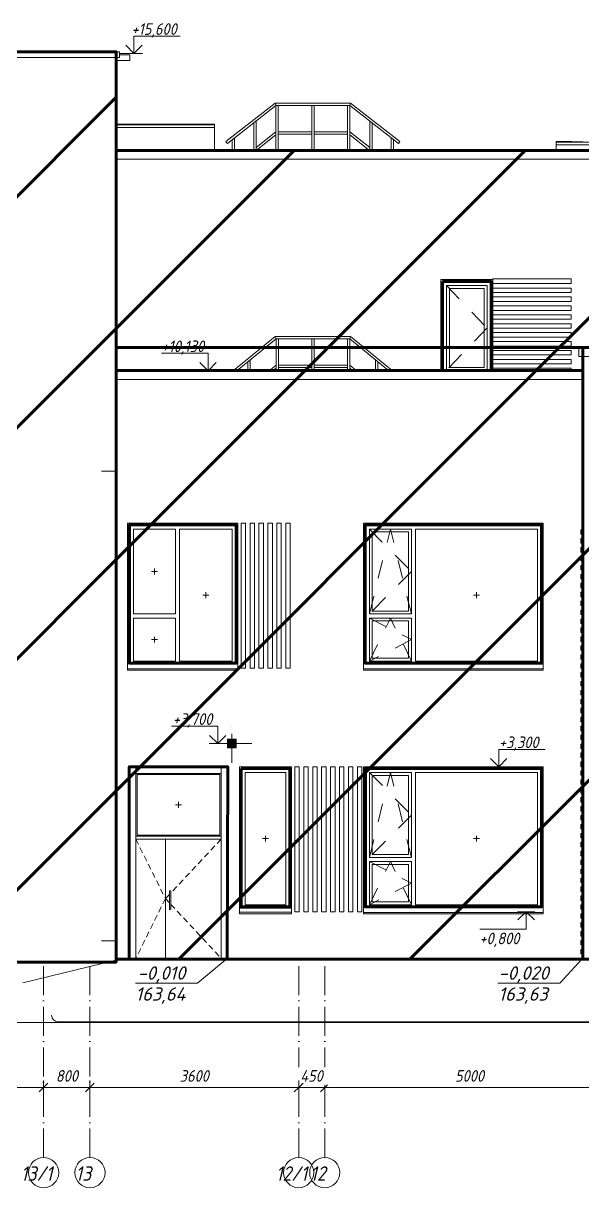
# Model space of a CAD drawing. Header units: millimetres. Extents: x 3914 to 443608, y -156176 to 78197.
# Drawn here: x 272415 to 282066, y -3960 to 16121 of the extents above; entities that cross this region are included whole.
import ezdxf

# ---------------------------------------------------------------- set-up
doc = ezdxf.new("R2010")
doc.units = ezdxf.units.MM
for name, pattern in [('200_ШТРИХ__ш1_п0_6_', [160, 100, -60]), ('50_200_ШТРИХ_1Т_ш5_п1_п1_', [700, 500, -100, 0, -100]), ('Штрих', [635, 317.5, -317.5])]:
    doc.linetypes.add(name, pattern=pattern)
for name, color, linetype, lineweight in [('0) клиннинг', 90, 'Continuous', 60), ('1) Откосы', 102, 'Continuous', 60), ('A-ANNO-DIMS', 7, 'Continuous', 9), ('A-ANNO-NOTE', 7, 'Continuous', 9), ('A-DETL-2', 7, 'Continuous', 5), ('A-DETL-CNTR', 7, '50_200_ШТРИХ_1Т_ш5_п1_п1_', 9), ('A-DOOR', 7, 'Continuous', 9), ('A-DOOR-1', 7, 'Continuous', 5), ('A-DOOR-2', 7, '200_ШТРИХ__ш1_п0_6_', 5), ('A-DOOR-FRAM', 7, 'Continuous', 5), ('A-DOOR-HDLN', 7, 'Штрих', 5), ('A-FLOR', 7, 'Continuous', 9), ('A-GENM', 7, 'Continuous', 9), ('A-GLAZ-1', 7, 'Continuous', 5), ('A-GLAZ-2', 7, 'Штрих', 5), ('A-ROOF', 7, 'Continuous', 9), ('A-WALL', 7, 'Continuous', 5), ('G-ANNO-DIMS', 7, 'Continuous', 9), ('G-ANNO-DIMS-1', 7, 'Continuous', 20), ('I-WALL', 7, 'Continuous', 5), ('Оси', 7, 'Continuous', 9), ('Оси-1', 7, '50_200_ШТРИХ_1Т_ш5_п1_п1_', 9)]:
    doc.layers.add(name, color=color, linetype=linetype, lineweight=lineweight)
doc.layers.add('A-DETL-GENF-7', color=7, linetype='Continuous', lineweight=9, true_color=0xffffff)
doc.styles.add('ISOCPEUR_I_1', font='isocpeui.ttf', dxfattribs={"height": 230})
doc.styles.add('ISOCPEUR_I_2', font='isocpeui.ttf', dxfattribs={"width": 0.9, "height": 250})
doc.styles.add('ISOCPEUR_I_3', font='isocpeui.ttf', dxfattribs={"width": 0.9, "height": 200})

msp = doc.modelspace()

# ---------------------------------------------------------------- hatches: boundary and pattern name
at = {"layer": '0) клиннинг'}
h = msp.add_hatch(dxfattribs=at)
h.set_pattern_fill('ANSI31', color=256, scale=888)
h.paths.add_polyline_path([(274015.9, 15629.9), (222641, 15629.9), (222641, -70.2), (274015.9, -70.2)])
h = msp.add_hatch(dxfattribs=at)
h.set_pattern_fill('ANSI31', color=256, scale=888)
h.paths.add_polyline_path([(274015.9, 13930), (316285.9, 13930), (316285.9, 9759.7), (274015.9, 9759.7)])
h = msp.add_hatch(dxfattribs=at)
h.set_pattern_fill('ANSI31', color=256, scale=888)
h.paths.add_polyline_path([(312065.9, 10529.7), (282065.4, 10529.7), (282065.4, -20), (312065.9, -20)])
h = msp.add_hatch(dxfattribs=at)
h.set_pattern_fill('ANSI31', color=256, scale=888)
h.paths.add_polyline_path([(282065.4, 10131.7), (274015.9, 10131.7), (274015.9, -20), (282065.4, -20)])
at = {"layer": 'A-DETL-GENF-7'}
msp.add_hatch(color=256, dxfattribs=at).paths.add_polyline_path([(276087.8, 3625), (276087.8, 3775), (275937.8, 3775), (275937.8, 3625)], flags=0)

# ---------------------------------------------------------------- linework, layer by layer
at = {"layer": '0) клиннинг'}
for points in [[(222641, 15629.9), (274015.9, 15629.9), (274015.9, -70.2), (222641, -70.2)], [(274015.9, 13930), (316285.9, 13930), (316285.9, 10529.7), (274015.9, 10529.7)], [(282065.4, -20), (312065.9, -20), (312065.9, 10529.7), (282065.4, 10529.7)], [(274015.9, 10131.7), (282065.4, 10131.7), (282065.4, -20), (274015.9, -20)]]:
    msp.add_lwpolyline(points, close=True, dxfattribs=at)
at = {"layer": '1) Откосы'}
for points in [[(279645.9, 11670), (280485.9, 11670), (280485.9, 10131.7), (279645.9, 10131.7)], [(274245.9, 5085), (276085.9, 5085), (276085.9, 7470), (274245.9, 7470)], [(278315.4, 5085), (281355.4, 5085), (281355.4, 7470), (278315.4, 7470)], [(276172.9, 3270), (277012.9, 3270), (277012.9, 885), (276172.9, 885)], [(278315.9, 885), (281355.9, 885), (281355.9, 3270), (278315.9, 3270)]]:
    msp.add_lwpolyline(points, close=True, dxfattribs=at)
msp.add_lwpolyline([(274242.9, 0), (274242.9, 3300), (275942.9, 3300), (275933.4, -6)], dxfattribs=at)
at = {"layer": 'A-ANNO-DIMS'}
for p, q in [((315935.9, -1112.5), (190795.9, -1112.5)), ((272765.9, -2339.3), (272765.9, -2113.2)), ((272765.9, -2339.3), (272765.9, -2113.2)), ((273565.9, -2339.3), (273565.9, -2113.2)), ((273565.9, -2339.3), (273565.9, -2113.2)), ((277165.9, -2339.3), (277165.9, -2113.2)), ((277615.9, -2339.3), (277615.9, -2113.2)), ((277615.9, -2339.3), (277615.9, -2113.2)), ((272765.9, -2233.2), (268265.9, -2233.2)), ((273565.9, -2233.2), (272765.9, -2233.2)), ((272765.9, -2233.2), (272765.9, -2339.3)), ((272765.9, -2233.2), (272765.9, -2339.3)), ((273565.9, -2233.2), (273565.9, -2339.3)), ((273565.9, -2233.2), (273565.9, -2339.3)), ((277615.9, -2233.2), (277165.9, -2233.2)), ((277165.9, -2233.2), (277165.9, -2339.3)), ((282615.9, -2233.2), (277615.9, -2233.2)), ((277615.9, -2233.2), (277615.9, -2339.3)), ((277615.9, -2233.2), (277615.9, -2339.3))]:
    msp.add_line(p, q, dxfattribs=at)
at = {"layer": 'A-ANNO-DIMS', "lineweight": 20}
for p, q in [((272765.9, -2233.2), (272840.9, -2158.2)), ((273565.9, -2233.2), (273640.9, -2158.2)), ((273565.9, -2233.2), (273640.9, -2158.2)), ((277165.9, -2233.2), (277240.9, -2158.2)), ((277615.9, -2233.2), (277690.9, -2158.2)), ((277615.9, -2233.2), (277690.9, -2158.2)), ((272765.9, -2233.2), (272690.9, -2308.2)), ((272765.9, -2233.2), (272690.9, -2308.2)), ((273565.9, -2233.2), (273490.9, -2308.2)), ((273565.9, -2233.2), (273490.9, -2308.2)), ((277165.9, -2233.2), (277090.9, -2308.2)), ((277615.9, -2233.2), (277540.9, -2308.2)), ((277615.9, -2233.2), (277540.9, -2308.2))]:
    msp.add_line(p, q, dxfattribs=at)
at = {"layer": 'A-ANNO-NOTE'}
for p, q in [((274009, -36.9), (272406.4, -428.1)), ((275933.4, -6), (275424.3, -428.1)), ((282055.7, -12.1), (281674.3, -428.1)), ((275424.3, -431.2), (274349.5, -431.2)), ((281674.3, -431.2), (280599.5, -431.2))]:
    msp.add_line(p, q, dxfattribs=at)
at = {"layer": 'A-DETL-2'}
for p, q in [((274075.9, 15600.1), (274160.9, 15600.1)), ((276087.8, 3775), (275937.8, 3775)), ((275937.8, 3775), (275937.8, 3625)), ((275937.8, 3625), (276087.8, 3625)), ((276087.8, 3625), (276087.8, 3775)), ((274015.9, -70.2), (230746.8, -100.1)), ((302545.6, -27.8), (274015.9, -27.8)), ((274015.9, -27.8), (274015.9, -70.2)), ((273015.9, -1097.6), (282222.5, -1097.6))]:
    msp.add_line(p, q, dxfattribs=at)
msp.add_arc((273015.9, -984.5), 113.1, 180, 270, dxfattribs=at)
at = {"layer": 'A-DETL-CNTR'}
for p, q in [((276012.8, 3370), (276012.8, 4010)), ((276356.9, 3700), (275636.9, 3700))]:
    msp.add_line(p, q, dxfattribs=at)
at = {"layer": 'A-DOOR'}
for p, q in [((274357.9, 3185), (274357.9, 2100)), ((275827.9, 3185), (274357.9, 3185)), ((274377.9, 3165), (275807.9, 3165)), ((274377.9, 2120), (274377.9, 3165)), ((275807.9, 3165), (275807.9, 2120)), ((275827.9, 2100), (275827.9, 3185)), ((274357.9, 2100), (275827.9, 2100)), ((275807.9, 2120), (274377.9, 2120)), ((274935.4, 1150), (274935.4, 850)), ((274935.4, 1150), (274935.4, 850)), ((274960.4, 850), (274960.4, 1150)), ((274960.4, 850), (274960.4, 1150))]:
    msp.add_line(p, q, dxfattribs=at)
for centre, start, end in [((274947.9, 1150), 0, 180), ((274947.9, 850), 180, 360)]:
    msp.add_arc(centre, 12.5, start, end, dxfattribs=at)
for points, knots in [([(274935.4, 1150), (274935.4, 1150.3), (274935.4, 1150.8), (274935.5, 1151.6), (274935.6, 1152.4), (274935.8, 1153.2), (274936.1, 1154), (274936.4, 1154.8), (274936.7, 1155.5), (274937.1, 1156.3), (274937.5, 1156.9), (274938.1, 1157.8), (274938.9, 1158.7), (274939.7, 1159.4), (274940.5, 1160.1), (274941.6, 1160.9), (274943.1, 1161.6), (274945.2, 1162.3), (274946.8, 1162.5), (274947.9, 1162.5)], [0.5, 0.5, 0.5, 0.5, 0.52083333, 0.54166667, 0.5625, 0.58333333, 0.60416667, 0.625, 0.64583333, 0.66666667, 0.6875, 0.70833333, 0.75, 0.77083333, 0.79166667, 0.83333333, 0.875, 0.91666667, 1, 1, 1, 1]), ([(274951.1, 1162.1), (274951.7, 1161.9), (274952.7, 1161.6), (274954.2, 1160.9), (274955.3, 1160.1), (274956.2, 1159.4), (274956.6, 1159), (274956.7, 1158.8)], [0.08333333, 0.08333333, 0.08333333, 0.08333333, 0.125, 0.16666667, 0.20833333, 0.22916667, 0.25, 0.25, 0.25, 0.25]), ([(274947.9, 837.5), (274946.8, 837.5), (274945.2, 837.7), (274943.1, 838.4), (274941.6, 839.1), (274940.5, 839.9), (274939.7, 840.6), (274938.9, 841.3), (274938.1, 842.2), (274937.5, 843.1), (274937.1, 843.7), (274936.7, 844.5), (274936.4, 845.2), (274936.1, 846), (274935.8, 846.8), (274935.6, 847.6), (274935.5, 848.4), (274935.4, 849.2), (274935.4, 849.7), (274935.4, 850)], [-1, -1, -1, -1, -0.91666667, -0.875, -0.83333333, -0.79166667, -0.77083333, -0.75, -0.70833333, -0.6875, -0.66666667, -0.64583333, -0.625, -0.60416667, -0.58333333, -0.5625, -0.54166667, -0.52083333, -0.5, -0.5, -0.5, -0.5]), ([(274947.9, 837.5), (274949, 837.5), (274950.6, 837.7), (274952.7, 838.4), (274954.2, 839.1), (274955.3, 839.9), (274956.2, 840.6), (274957, 841.3), (274957.9, 842.4), (274958.6, 843.5), (274959.1, 844.5), (274959.5, 845.2), (274959.8, 846), (274960, 846.8), (274960.2, 847.6), (274960.3, 848.4), (274960.4, 849.2), (274960.4, 849.7), (274960.4, 850)], [0, 0, 0, 0, 0.08333333, 0.125, 0.16666667, 0.20833333, 0.22916667, 0.25, 0.29166667, 0.33333333, 0.35416667, 0.375, 0.39583333, 0.41666667, 0.4375, 0.45833333, 0.47916667, 0.5, 0.5, 0.5, 0.5])]:
    msp.add_open_spline(points, degree=3, knots=knots, dxfattribs=at)
msp.add_open_spline([(274958.7, 1156.3), (274958.9, 1156), (274959.1, 1155.5), (274959.5, 1154.8), (274959.8, 1154), (274960, 1153.2), (274960.2, 1152.4), (274960.3, 1151.6), (274960.4, 1150.8), (274960.4, 1150.3), (274960.4, 1150)], degree=3, dxfattribs=at)
at = {"layer": 'A-DOOR-1'}
for p, q in [((274867.9, 2050), (274357.9, 2050)), ((274357.9, 2050), (274357.9, 0)), ((275827.9, 2050), (274867.9, 2050)), ((274867.9, 0), (274867.9, 2050)), ((274867.9, 0), (274867.9, 2050)), ((275827.9, 2050), (275827.9, 0))]:
    msp.add_line(p, q, dxfattribs=at)
at = {"layer": 'A-DOOR-2'}
for p, q in [((274356.5, 2050), (274867.9, 1025)), ((275829.3, 2050), (274960.4, 1123.6)), ((274867.9, 1025), (274357.9, 0)), ((274935.4, 1097), (274867.9, 1025)), ((274867.9, 1025), (274935.4, 952.9)), ((274960.4, 926.2), (275827.9, 0))]:
    msp.add_line(p, q, dxfattribs=at)
at = {"layer": 'A-DOOR-FRAM'}
for p, q in [((274357.9, 3185), (274357.9, 3300)), ((274357.9, 3300), (274357.9, 0)), ((275827.9, 3300), (275827.9, 3185)), ((275827.9, 3300), (275827.9, 0)), ((275827.9, 3185), (274357.9, 3185)), ((275827.9, 2100), (274357.9, 2100)), ((274357.9, 2100), (274357.9, 2050)), ((274357.9, 2050), (275827.9, 2050)), ((275827.9, 2050), (275827.9, 2100))]:
    msp.add_line(p, q, dxfattribs=at)
at = {"layer": 'A-DOOR-HDLN'}
for p, q in [((275942.9, 3300), (274242.9, 3300)), ((274242.9, 0), (274242.9, 3300)), ((275942.9, 3300), (274242.9, 3300)), ((274242.9, 0), (274242.9, 3300)), ((275942.9, 0), (275942.9, 3300)), ((275942.9, 0), (275942.9, 3300))]:
    msp.add_line(p, q, dxfattribs=at)
at = {"layer": 'A-FLOR'}
for p, q in [((274252.8, 15480), (274015.9, 15480)), ((274075.9, 15580), (274252.8, 15580)), ((274252.8, 15580), (274252.8, 15480))]:
    msp.add_line(p, q, dxfattribs=at)
at = {"layer": 'A-GENM'}
for p, q in [((274075.9, 15629.9), (222553.6, 15629.9)), ((222553.6, 15530), (274075.9, 15530)), ((274075.9, 15530), (274075.9, 15629.9)), ((276760.9, 14743.4), (275910.9, 14080.2)), ((275935.5, 14048.7), (276774.7, 14703.4)), ((278060.9, 14743.4), (276760.9, 14743.4)), ((276771.9, 14711.4), (276763.7, 14735.4)), ((276763.7, 14735.4), (276771.9, 14711.4)), ((276774.7, 14703.4), (276774.7, 13930)), ((276774.7, 14703.4), (276782.7, 14703.4)), ((276774.7, 14703.4), (278047.2, 14703.4)), ((276782.7, 14703.4), (276806.7, 14703.4)), ((276806.7, 14703.4), (276814.7, 14703.4)), ((276814.7, 13930), (276814.7, 14703.4)), ((277390.9, 14703.4), (277390.9, 13930)), ((277390.9, 14703.4), (277398.9, 14703.4)), ((277398.9, 14703.4), (277422.9, 14703.4)), ((277422.9, 14703.4), (277430.9, 14703.4)), ((277430.9, 13930), (277430.9, 14703.4)), ((278007.2, 14703.4), (278007.2, 13930)), ((278007.2, 14703.4), (278015.2, 14703.4)), ((278015.2, 14703.4), (278039.2, 14703.4)), ((278039.2, 14703.4), (278047.2, 14703.4)), ((278047.2, 13930), (278047.2, 14703.4)), ((278047.2, 14703.4), (278886.3, 14048.7)), ((278058.2, 14735.4), (278049.9, 14711.4)), ((278049.9, 14711.4), (278058.2, 14735.4)), ((278910.9, 14080.2), (278060.9, 14743.4)), ((276390.9, 14404), (276390.9, 13930)), ((276422.9, 14429), (276398.9, 14410.3)), ((276430.9, 13930), (276430.9, 14435.2)), ((278390.9, 14435.2), (278390.9, 13930)), ((278422.9, 14410.3), (278398.9, 14429)), ((278430.9, 13930), (278430.9, 14404)), ((275915.8, 14073.9), (275910.9, 14080.2)), ((275930.6, 14055), (275915.8, 14073.9)), ((276020.9, 14115.3), (276020.9, 13930)), ((276052.9, 14140.3), (276028.9, 14121.6)), ((276060.9, 13930), (276060.9, 14146.5)), ((276774.7, 14246.7), (276430.9, 13978.5)), ((276433.8, 13930), (276774.7, 14196)), ((276774.7, 14206.1), (276774.7, 14236.6)), ((277390.9, 14246.7), (276814.7, 14246.7)), ((276814.7, 14238.7), (276814.7, 14246.7)), ((276814.7, 14214.7), (276814.7, 14238.7)), ((276814.7, 14206.7), (276814.7, 14214.7)), ((276814.7, 14206.7), (277390.9, 14206.7)), ((277390.9, 14246.7), (277390.9, 14238.7)), ((277390.9, 14238.7), (277390.9, 14214.7)), ((277390.9, 14214.7), (277390.9, 14206.7)), ((278007.2, 14246.7), (277430.9, 14246.7)), ((277430.9, 14238.7), (277430.9, 14246.7)), ((277430.9, 14214.7), (277430.9, 14238.7)), ((277430.9, 14206.7), (277430.9, 14214.7)), ((277430.9, 14206.7), (278007.2, 14206.7)), ((278007.2, 14246.7), (278007.2, 14238.7)), ((278007.2, 14238.7), (278007.2, 14214.7)), ((278007.2, 14214.7), (278007.2, 14206.7)), ((278390.9, 13978.5), (278047.2, 14246.7)), ((278047.2, 14236.6), (278047.2, 14206.1)), ((278047.2, 14196), (278388, 13930)), ((278760.9, 14146.5), (278760.9, 13930)), ((278792.9, 14121.6), (278768.9, 14140.3)), ((278800.9, 13930), (278800.9, 14115.3)), ((278906, 14073.9), (278891.2, 14055)), ((278910.9, 14080.2), (278906, 14073.9)), ((274015.9, 13930), (301265.9, 13930)), ((275935.5, 14048.7), (275930.6, 14055)), ((276390.9, 13947.3), (276368.8, 13930)), ((276390.9, 13930), (276390.9, 13937.2)), ((276430.9, 13968.4), (276430.9, 13937.9)), ((278390.9, 13937.9), (278390.9, 13968.4)), ((278453.1, 13930), (278430.9, 13947.3)), ((278430.9, 13937.2), (278430.9, 13930)), ((278891.2, 14055), (278886.3, 14048.7)), ((274015.9, 13775.9), (301265.9, 13775.9)), ((280379.9, 11700), (280379.9, 11695)), ((280379.9, 11695), (280448.8, 11695)), ((280448.8, 11695), (280499.9, 11670)), ((280501.1, 11675), (280449.9, 11700)), ((280499.9, 11670), (280515.9, 11670)), ((280515.9, 11675), (280501.1, 11675)), ((276760.9, 10721.7), (276041.2, 10131.7)), ((276104.3, 10131.7), (276775.2, 10681.7)), ((278060.9, 10721.7), (276760.9, 10721.7)), ((276772.4, 10689.7), (276763.8, 10713.7)), ((276763.8, 10713.7), (276772.4, 10689.7)), ((276775.2, 10681.7), (276775.2, 10131.7)), ((276775.2, 10681.7), (276783.2, 10681.7)), ((276775.2, 10681.7), (278046.6, 10681.7)), ((276783.2, 10681.7), (276807.2, 10681.7)), ((276807.2, 10681.7), (276815.2, 10681.7)), ((276815.2, 10131.7), (276815.2, 10681.7)), ((277390.9, 10681.7), (277390.9, 10131.7)), ((277390.9, 10681.7), (277398.9, 10681.7)), ((277398.9, 10681.7), (277422.9, 10681.7)), ((277422.9, 10681.7), (277430.9, 10681.7)), ((277430.9, 10131.7), (277430.9, 10681.7)), ((278006.6, 10681.7), (278006.6, 10131.7)), ((278006.6, 10681.7), (278014.6, 10681.7)), ((278014.6, 10681.7), (278038.6, 10681.7)), ((278038.6, 10681.7), (278046.6, 10681.7)), ((278046.6, 10131.7), (278046.6, 10681.7)), ((278046.6, 10681.7), (278717.5, 10131.7)), ((278058.1, 10713.7), (278049.5, 10689.7)), ((278049.5, 10689.7), (278058.1, 10713.7)), ((278780.6, 10131.7), (278060.9, 10721.7)), ((281997.9, 10384), (281997.9, 10529.7)), ((318337, 10529.7), (281997.9, 10529.7)), ((276290.9, 10284.7), (276290.9, 10131.7)), ((276322.9, 10310.9), (276298.9, 10291.2)), ((276330.9, 10131.7), (276330.9, 10317.5)), ((278490.9, 10317.5), (278490.9, 10131.7)), ((278522.9, 10291.2), (278498.9, 10310.9)), ((278530.9, 10131.7), (278530.9, 10284.7)), ((282005, 10376.9), (318329.9, 10376.9)), ((282065.9, 10131.7), (274015.9, 10131.7)), ((276775.2, 10225), (276661.4, 10131.7)), ((276724.5, 10131.7), (276775.2, 10173.3)), ((276775.2, 10183.6), (276775.2, 10214.7)), ((277390.9, 10225), (276815.2, 10225)), ((276815.2, 10217), (276815.2, 10225)), ((276815.2, 10193), (276815.2, 10217)), ((276815.2, 10185), (276815.2, 10193)), ((276815.2, 10185), (277390.9, 10185)), ((277390.9, 10225), (277390.9, 10217)), ((277390.9, 10217), (277390.9, 10193)), ((277390.9, 10193), (277390.9, 10185)), ((278006.6, 10225), (277430.9, 10225)), ((277430.9, 10217), (277430.9, 10225)), ((277430.9, 10193), (277430.9, 10217)), ((277430.9, 10185), (277430.9, 10193)), ((277430.9, 10185), (278006.6, 10185)), ((278006.6, 10225), (278006.6, 10217)), ((278006.6, 10217), (278006.6, 10193)), ((278006.6, 10193), (278006.6, 10185)), ((278160.4, 10131.7), (278046.6, 10225)), ((278046.6, 10214.7), (278046.6, 10183.6)), ((278046.6, 10173.3), (278097.3, 10131.7)), ((274015.9, 9978.9), (282065.9, 9978.9)), ((282058.9, 3229), (282058.9, 3300)), ((282058.9, 3075), (282058.9, 3151)), ((282058.9, 2921), (282058.9, 2998)), ((282058.9, 2767), (282058.9, 2844)), ((282058.9, 2613), (282058.9, 2690)), ((282058.9, 2459), (282058.9, 2536)), ((282058.9, 2305), (282058.9, 2382)), ((282058.9, 2151), (282058.9, 2228))]:
    msp.add_line(p, q, dxfattribs=at)
at = {"layer": 'A-GENM', "flags": 128}
for points in [[(276763.7, 14735.4), (276763.1, 14737.2), (276762.5, 14738.9), (276762, 14740.4), (276761.5, 14741.7), (276761.2, 14742.6), (276761, 14743.2), (276760.9, 14743.4)], [(276760.9, 14743.4), (276761, 14743.2), (276761.2, 14742.6), (276761.5, 14741.7), (276762, 14740.4), (276762.5, 14738.9), (276763.1, 14737.2), (276763.7, 14735.4)], [(276774.7, 14703.4), (276774.6, 14703.6), (276774.4, 14704.2), (276774.1, 14705.2), (276773.6, 14706.4), (276773.1, 14708), (276772.5, 14709.7), (276771.9, 14711.4)], [(276771.9, 14711.4), (276772.5, 14709.7), (276773.1, 14708), (276773.6, 14706.4), (276774.1, 14705.2), (276774.4, 14704.2), (276774.6, 14703.6), (276774.7, 14703.4)], [(278049.9, 14711.4), (278049.3, 14709.7), (278048.7, 14708), (278048.2, 14706.4), (278047.8, 14705.2), (278047.4, 14704.2), (278047.2, 14703.6), (278047.2, 14703.4)], [(278047.2, 14703.4), (278047.2, 14703.6), (278047.4, 14704.2), (278047.8, 14705.2), (278048.2, 14706.4), (278048.7, 14708), (278049.3, 14709.7), (278049.9, 14711.4)], [(278060.9, 14743.4), (278060.9, 14743.2), (278060.6, 14742.6), (278060.3, 14741.7), (278059.9, 14740.4), (278059.4, 14738.9), (278058.8, 14737.2), (278058.2, 14735.4)], [(278058.2, 14735.4), (278058.8, 14737.2), (278059.4, 14738.9), (278059.9, 14740.4), (278060.3, 14741.7), (278060.6, 14742.6), (278060.9, 14743.2), (278060.9, 14743.4)], [(276398.9, 14410.3), (276397.1, 14408.9), (276395.5, 14407.5), (276393.9, 14406.4), (276392.7, 14405.4), (276391.7, 14404.6), (276391.1, 14404.2), (276390.9, 14404)], [(276430.9, 14435.2), (276430.7, 14435.1), (276430.1, 14434.6), (276429.2, 14433.9), (276427.9, 14432.9), (276426.4, 14431.7), (276424.7, 14430.4), (276422.9, 14429)], [(278398.9, 14429), (278397.1, 14430.4), (278395.5, 14431.7), (278393.9, 14432.9), (278392.7, 14433.9), (278391.7, 14434.6), (278391.1, 14435.1), (278390.9, 14435.2)], [(278430.9, 14404), (278430.7, 14404.2), (278430.1, 14404.6), (278429.2, 14405.4), (278427.9, 14406.4), (278426.4, 14407.5), (278424.7, 14408.9), (278422.9, 14410.3)], [(276028.9, 14121.6), (276027.1, 14120.2), (276025.5, 14118.9), (276023.9, 14117.7), (276022.7, 14116.7), (276021.7, 14116), (276021.1, 14115.5), (276020.9, 14115.3)], [(276060.9, 14146.5), (276060.7, 14146.4), (276060.1, 14145.9), (276059.2, 14145.2), (276057.9, 14144.2), (276056.4, 14143), (276054.7, 14141.7), (276052.9, 14140.3)], [(276774.7, 14236.6), (276774.7, 14238.8), (276774.7, 14241), (276774.7, 14242.9), (276774.7, 14244.5), (276774.7, 14245.7), (276774.7, 14246.5), (276774.7, 14246.7)], [(276774.7, 14196), (276774.7, 14196.2), (276774.7, 14197), (276774.7, 14198.2), (276774.7, 14199.8), (276774.7, 14201.7), (276774.7, 14203.9), (276774.7, 14206.1)], [(278047.2, 14246.7), (278047.2, 14246.5), (278047.2, 14245.7), (278047.2, 14244.5), (278047.2, 14242.9), (278047.2, 14241), (278047.2, 14238.8), (278047.2, 14236.6)], [(278047.2, 14206.1), (278047.2, 14203.9), (278047.2, 14201.7), (278047.2, 14199.8), (278047.2, 14198.2), (278047.2, 14197), (278047.2, 14196.2), (278047.2, 14196)], [(278768.9, 14140.3), (278767.1, 14141.7), (278765.5, 14143), (278763.9, 14144.2), (278762.7, 14145.2), (278761.7, 14145.9), (278761.1, 14146.4), (278760.9, 14146.5)], [(278800.9, 14115.3), (278800.7, 14115.5), (278800.1, 14116), (278799.2, 14116.7), (278797.9, 14117.7), (278796.4, 14118.9), (278794.7, 14120.2), (278792.9, 14121.6)], [(276390.9, 13937.2), (276390.9, 13939.4), (276390.9, 13941.6), (276390.9, 13943.5), (276390.9, 13945.1), (276390.9, 13946.3), (276390.9, 13947), (276390.9, 13947.3)], [(276430.9, 13978.5), (276430.9, 13978.3), (276430.9, 13977.5), (276430.9, 13976.3), (276430.9, 13974.7), (276430.9, 13972.8), (276430.9, 13970.6), (276430.9, 13968.4)], [(276430.9, 13937.9), (276430.9, 13935.7), (276430.9, 13933.5), (276430.9, 13931.6), (276430.9, 13930)], [(278390.9, 13968.4), (278390.9, 13970.6), (278390.9, 13972.8), (278390.9, 13974.7), (278390.9, 13976.3), (278390.9, 13977.5), (278390.9, 13978.3), (278390.9, 13978.5)], [(278390.9, 13930), (278390.9, 13931.6), (278390.9, 13933.5), (278390.9, 13935.7), (278390.9, 13937.9)], [(278430.9, 13947.3), (278430.9, 13947), (278430.9, 13946.3), (278430.9, 13945.1), (278430.9, 13943.5), (278430.9, 13941.6), (278430.9, 13939.4), (278430.9, 13937.2)], [(276763.8, 10713.7), (276763.1, 10715.5), (276762.5, 10717.2), (276762, 10718.7), (276761.5, 10720), (276761.2, 10720.9), (276761, 10721.5), (276760.9, 10721.7)], [(276760.9, 10721.7), (276761, 10721.5), (276761.2, 10720.9), (276761.5, 10720), (276762, 10718.7), (276762.5, 10717.2), (276763.1, 10715.5), (276763.8, 10713.7)], [(276775.2, 10681.7), (276775.2, 10681.9), (276774.9, 10682.5), (276774.6, 10683.5), (276774.1, 10684.7), (276773.6, 10686.2), (276773, 10687.9), (276772.4, 10689.7)], [(276772.4, 10689.7), (276773, 10687.9), (276773.6, 10686.2), (276774.1, 10684.7), (276774.6, 10683.5), (276774.9, 10682.5), (276775.2, 10681.9), (276775.2, 10681.7)], [(278049.5, 10689.7), (278048.8, 10687.9), (278048.2, 10686.2), (278047.7, 10684.7), (278047.2, 10683.5), (278046.9, 10682.5), (278046.7, 10681.9), (278046.6, 10681.7)], [(278046.6, 10681.7), (278046.7, 10681.9), (278046.9, 10682.5), (278047.2, 10683.5), (278047.7, 10684.7), (278048.2, 10686.2), (278048.8, 10687.9), (278049.5, 10689.7)], [(278060.9, 10721.7), (278060.8, 10721.5), (278060.6, 10720.9), (278060.3, 10720), (278059.8, 10718.7), (278059.3, 10717.2), (278058.7, 10715.5), (278058.1, 10713.7)], [(278058.1, 10713.7), (278058.7, 10715.5), (278059.3, 10717.2), (278059.8, 10718.7), (278060.3, 10720), (278060.6, 10720.9), (278060.8, 10721.5), (278060.9, 10721.7)], [(276298.9, 10291.2), (276297.1, 10289.8), (276295.5, 10288.4), (276293.9, 10287.1), (276292.7, 10286.1), (276291.7, 10285.3), (276291.1, 10284.8), (276290.9, 10284.7)], [(276330.9, 10317.5), (276330.7, 10317.3), (276330.1, 10316.8), (276329.2, 10316), (276327.9, 10315), (276326.4, 10313.8), (276324.7, 10312.4), (276322.9, 10310.9)], [(278498.9, 10310.9), (278497.1, 10312.4), (278495.5, 10313.8), (278493.9, 10315), (278492.7, 10316), (278491.7, 10316.8), (278491.1, 10317.3), (278490.9, 10317.5)], [(278530.9, 10284.7), (278530.7, 10284.8), (278530.1, 10285.3), (278529.2, 10286.1), (278527.9, 10287.1), (278526.4, 10288.4), (278524.7, 10289.8), (278522.9, 10291.2)], [(276775.2, 10214.7), (276775.2, 10217), (276775.2, 10219.1), (276775.2, 10221.1), (276775.2, 10222.7), (276775.2, 10224), (276775.2, 10224.7), (276775.2, 10225)], [(276775.2, 10173.3), (276775.2, 10173.5), (276775.2, 10174.3), (276775.2, 10175.5), (276775.2, 10177.2), (276775.2, 10179.1), (276775.2, 10181.3), (276775.2, 10183.6)], [(278046.6, 10225), (278046.6, 10224.7), (278046.6, 10224), (278046.6, 10222.7), (278046.6, 10221.1), (278046.6, 10219.1), (278046.6, 10217), (278046.6, 10214.7)], [(278046.6, 10183.6), (278046.6, 10181.3), (278046.6, 10179.1), (278046.6, 10177.2), (278046.6, 10175.5), (278046.6, 10174.3), (278046.6, 10173.5), (278046.6, 10173.3)]]:
    msp.add_lwpolyline(points, dxfattribs=at)
at = {"layer": 'A-GENM'}
msp.add_open_spline([(282005.7, 10377), (282005.4, 10376.9), (282004.8, 10376.9), (282004, 10377), (282003.1, 10377.1), (282002.3, 10377.4), (282001.6, 10377.8), (282000.8, 10378.2), (282000.2, 10378.8), (281999.6, 10379.4), (281999.1, 10380), (281998.5, 10381), (281998, 10382.3), (281997.9, 10383.5), (281997.9, 10384)], degree=3, knots=[0.22222222, 0.22222222, 0.22222222, 0.22222222, 0.27777778, 0.33333333, 0.38888889, 0.44444444, 0.5, 0.55555556, 0.61111111, 0.66666667, 0.72222222, 0.77777778, 0.88888889, 1, 1, 1, 1], dxfattribs=at)
at = {"layer": 'A-GLAZ-1'}
for p, q in [((279615.9, 11700), (279615.9, 10131.7)), ((280515.9, 11700), (279615.9, 11700)), ((279645.9, 10131.7), (279645.9, 11670)), ((279645.9, 11670), (280485.9, 11670)), ((280485.9, 11670), (280485.9, 10131.7)), ((279715.9, 11600), (279715.9, 10135)), ((279715.9, 11600), (280415.9, 11600)), ((279765.9, 11550), (279765.9, 10185)), ((279765.9, 11550), (280365.9, 11550)), ((280365.9, 10185), (280365.9, 11550)), ((280415.9, 10135), (280415.9, 11600)), ((280515.9, 11555.1), (280515.9, 11635)), ((280515.9, 11401.1), (280515.9, 11478.1)), ((280515.9, 11247.1), (280515.9, 11324.1)), ((280515.9, 11093.1), (280515.9, 11170.1)), ((280515.9, 10941.1), (280515.9, 11016.1)), ((280515.9, 10787.1), (280515.9, 10864.1)), ((280515.9, 10632.5), (280515.9, 10710.1)), ((280515.9, 10479.1), (280515.9, 10555.5)), ((280515.9, 10324.9), (280515.9, 10402.1)), ((280515.9, 10170.9), (280515.9, 10247.9)), ((280415.9, 10135), (279715.9, 10135)), ((279765.9, 10185), (280365.9, 10185)), ((274215.9, 7500), (274215.9, 5002.5)), ((276115.9, 7500), (274215.9, 7500)), ((274245.9, 5085), (274245.9, 7470)), ((274245.9, 7470), (276085.9, 7470)), ((276085.9, 7470), (276085.9, 5085)), ((276115.9, 5002.5), (276115.9, 7500)), ((278285.4, 7500), (278285.4, 5002.5)), ((281385.4, 7500), (278285.4, 7500)), ((278315.4, 5085), (278315.4, 7470)), ((278315.4, 7470), (281355.4, 7470)), ((281355.4, 7470), (281355.4, 5085)), ((281385.4, 5002.5), (281385.4, 7500)), ((274315.9, 7400), (274315.9, 5935)), ((274315.9, 7400), (275040.9, 7400)), ((275040.9, 7400), (275040.9, 5935)), ((275110.9, 5120), (275110.9, 7400)), ((275110.9, 7400), (276015.9, 7400)), ((276015.9, 5120), (276015.9, 7400)), ((278385.4, 7400), (278385.4, 5935)), ((278385.4, 7400), (279110.4, 7400)), ((278435.4, 7350), (278435.4, 5985)), ((278435.4, 7350), (279060.4, 7350)), ((279060.4, 5985), (279060.4, 7350)), ((279110.4, 7400), (279110.4, 5935)), ((279180.4, 5120), (279180.4, 7400)), ((279180.4, 7400), (281285.4, 7400)), ((281285.4, 5120), (281285.4, 7400)), ((274728.4, 6667.5), (274628.4, 6667.5)), ((274678.4, 6717.5), (274678.4, 6617.5)), ((275613.4, 6260), (275513.4, 6260)), ((275563.4, 6310), (275563.4, 6210)), ((280282.9, 6260), (280182.9, 6260)), ((280232.9, 6310), (280232.9, 6210)), ((275040.9, 5935), (274315.9, 5935)), ((274315.9, 5865), (274315.9, 5120)), ((274315.9, 5865), (275040.9, 5865)), ((275040.9, 5865), (275040.9, 5120)), ((279110.4, 5935), (278385.4, 5935)), ((278385.4, 5865), (278385.4, 5120)), ((278385.4, 5865), (279110.4, 5865)), ((278435.4, 5985), (279060.4, 5985)), ((279110.4, 5865), (279110.4, 5120)), ((278435.4, 5815), (278435.4, 5170)), ((278435.4, 5815), (279060.4, 5815)), ((279060.4, 5170), (279060.4, 5815)), ((274728.4, 5492.5), (274628.4, 5492.5)), ((274678.4, 5542.5), (274678.4, 5442.5)), ((276115.9, 5085), (274215.9, 5085)), ((276115.9, 5075), (274215.9, 5075)), ((274315.9, 5120), (275040.9, 5120)), ((275110.9, 5120), (276015.9, 5120)), ((281385.4, 5085), (278285.4, 5085)), ((281385.4, 5075), (278285.4, 5075)), ((278385.4, 5120), (279110.4, 5120)), ((278435.4, 5170), (279060.4, 5170)), ((279180.4, 5120), (281285.4, 5120)), ((274215.9, 4988), (274215.9, 5002.5)), ((274215.9, 4963), (274215.9, 4988)), ((274215.9, 4988), (276115.9, 4988)), ((276115.9, 4963), (274215.9, 4963)), ((276115.9, 5002.5), (276115.9, 4988)), ((276115.9, 4988), (276115.9, 4963)), ((278285.4, 4988), (278285.4, 5002.5)), ((278285.4, 4963), (278285.4, 4988)), ((278285.4, 4988), (281385.4, 4988)), ((281385.4, 4963), (278285.4, 4963)), ((281385.4, 5002.5), (281385.4, 4988)), ((281385.4, 4988), (281385.4, 4963)), ((276142.9, 3300), (276142.9, 802.5)), ((277042.9, 3300), (276142.9, 3300)), ((276172.9, 885), (276172.9, 3270)), ((276172.9, 3270), (276242.9, 3270)), ((276242.9, 3270), (276942.9, 3270)), ((276942.9, 3270), (277012.9, 3270)), ((277012.9, 3270), (277012.9, 885)), ((277042.9, 802.5), (277042.9, 3300)), ((278285.9, 3300), (278285.9, 802.5)), ((281385.9, 3300), (278285.9, 3300)), ((278315.9, 885), (278315.9, 3270)), ((278315.9, 3270), (281355.9, 3270)), ((281355.9, 3270), (281355.9, 885)), ((281385.9, 802.5), (281385.9, 3300)), ((276242.9, 3200), (276242.9, 920)), ((276242.9, 3200), (276942.9, 3200)), ((276942.9, 920), (276942.9, 3200)), ((278385.9, 3200), (278385.9, 1735)), ((278385.9, 3200), (279110.9, 3200)), ((278435.9, 3150), (278435.9, 1785)), ((278435.9, 3150), (279060.9, 3150)), ((279060.9, 1785), (279060.9, 3150)), ((279110.9, 3200), (279110.9, 1735)), ((279180.9, 920), (279180.9, 3200)), ((279180.9, 3200), (281285.9, 3200)), ((281285.9, 920), (281285.9, 3200)), ((275142.9, 2642.5), (275042.9, 2642.5)), ((275092.9, 2692.5), (275092.9, 2592.5)), ((280283.4, 2060), (280183.4, 2060)), ((280233.4, 2110), (280233.4, 2010)), ((279110.9, 1735), (278385.9, 1735)), ((278385.9, 1665), (278385.9, 920)), ((278385.9, 1665), (279110.9, 1665)), ((278435.9, 1785), (279060.9, 1785)), ((278435.9, 1615), (278435.9, 970)), ((278435.9, 1615), (279060.9, 1615)), ((279060.9, 970), (279060.9, 1615)), ((279110.9, 1665), (279110.9, 920)), ((277042.9, 885), (276142.9, 885)), ((277042.9, 860), (276142.9, 860)), ((276242.9, 920), (276942.9, 920)), ((281385.9, 885), (278285.9, 885)), ((281385.9, 875), (278285.9, 875)), ((278385.9, 920), (279110.9, 920)), ((278435.9, 970), (279060.9, 970)), ((279180.9, 920), (281285.9, 920)), ((276142.9, 791), (276142.9, 802.5)), ((276142.9, 766), (276142.9, 791)), ((276142.9, 791), (277042.9, 791)), ((277042.9, 766), (276142.9, 766)), ((277042.9, 802.5), (277042.9, 791)), ((277042.9, 791), (277042.9, 766)), ((278285.9, 788), (278285.9, 802.5)), ((278285.9, 763), (278285.9, 788)), ((278285.9, 788), (281385.9, 788)), ((281385.9, 763), (278285.9, 763)), ((281385.9, 802.5), (281385.9, 788)), ((281385.9, 788), (281385.9, 763))]:
    msp.add_line(p, q, dxfattribs=at)
at = {"layer": 'A-GLAZ-2'}
for p, q in [((279715.9, 11600), (280415.9, 10867.5)), ((280415.9, 10867.5), (279715.9, 10135)), ((278385.4, 5935), (278747.9, 7400)), ((278385.4, 7400), (279110.4, 6667.5)), ((279110.4, 5935), (278747.9, 7400)), ((279110.4, 6667.5), (278385.4, 5935)), ((278385.4, 5120), (278747.9, 5865)), ((278385.4, 5865), (279110.4, 5492.5)), ((279110.4, 5120), (278747.9, 5865)), ((279110.4, 5492.5), (278385.4, 5120)), ((278385.9, 1735), (278748.4, 3200)), ((278385.9, 3200), (279110.9, 2467.5)), ((279110.9, 1735), (278748.4, 3200)), ((279110.9, 2467.5), (278385.9, 1735)), ((276642.9, 2060), (276542.9, 2060)), ((276592.9, 2110), (276592.9, 2010)), ((278385.9, 920), (278748.4, 1665)), ((278385.9, 1665), (279110.9, 1292.5)), ((279110.9, 920), (278748.4, 1665)), ((279110.9, 1292.5), (278385.9, 920))]:
    msp.add_line(p, q, dxfattribs=at)
at = {"layer": 'A-ROOF'}
for p, q in [((274015.9, 14384.1), (275715.9, 14384.1)), ((275715.9, 14369), (274015.9, 14369)), ((274015.9, 14325), (275715.9, 14325)), ((275715.9, 14325), (275715.9, 14384.1)), ((281605.9, 14082.2), (281605.9, 14025)), ((281605.9, 14082.2), (281870.9, 14082.2)), ((282485.9, 14069), (281605.9, 14069)), ((281876, 14080.9), (281870.9, 14082.2)), ((281891, 14079.8), (281876, 14080.9)), ((281914.9, 14078.7), (281891, 14079.8)), ((281946.5, 14077.9), (281914.9, 14078.7)), ((281983.9, 14077.3), (281946.5, 14077.9)), ((282024.8, 14077), (281983.9, 14077.3)), ((282067, 14077), (282024.8, 14077)), ((281605.9, 14025), (282485.9, 14025))]:
    msp.add_line(p, q, dxfattribs=at)
at = {"layer": 'A-WALL'}
for p, q in [((274015.9, 15530), (274015.9, 8400)), ((275715.9, 13930), (275715.9, 14325)), ((281605.9, 14025), (281605.9, 13930)), ((279615.9, 10131.7), (279615.9, 11700)), ((279615.9, 11700), (280515.9, 11700)), ((280515.9, 11635), (280515.9, 11555.1)), ((280515.9, 11478.1), (280515.9, 11401.1)), ((280515.9, 11324.1), (280515.9, 11247.1)), ((280515.9, 11170.1), (280515.9, 11093.1)), ((280515.9, 11016.1), (280515.9, 10941.1)), ((280515.9, 10864.1), (280515.9, 10787.1)), ((280515.9, 10710.1), (280515.9, 10632.5)), ((280515.9, 10555.5), (280515.9, 10479.1)), ((280515.9, 10402.1), (280515.9, 10324.9)), ((280515.9, 10247.9), (280515.9, 10170.9)), ((282065.9, 7387.5), (282065.9, 10377)), ((274015.9, 8400), (273765.9, 8400)), ((274015.9, 8400), (274015.9, -27.8)), ((274215.9, 5002.5), (274215.9, 7500)), ((274215.9, 7500), (276115.9, 7500)), ((276115.9, 7500), (276115.9, 5002.5)), ((278285.4, 5002.5), (278285.4, 7500)), ((278285.4, 7500), (281385.4, 7500)), ((281385.4, 7500), (281385.4, 5002.5)), ((282065.9, 7233.5), (282065.9, 7310.5)), ((282065.9, 7079.5), (282065.9, 7156.5)), ((282065.9, 6925.5), (282065.9, 7002.5)), ((282065.9, 6771.5), (282065.9, 6848.5)), ((282065.9, 6617.5), (282065.9, 6694.5)), ((282065.9, 6463.5), (282065.9, 6540.5)), ((282065.9, 6309.5), (282065.9, 6386.5)), ((282065.9, 6155.5), (282065.9, 6232.5)), ((282065.9, 6001.5), (282065.9, 6078.5)), ((282065.9, 5847.5), (282065.9, 5924.5)), ((282065.9, 5693.5), (282065.9, 5770.5)), ((282065.9, 5539.5), (282065.9, 5616.5)), ((282065.9, 5385.5), (282065.9, 5462.5)), ((282065.9, 5231.5), (282065.9, 5308.5)), ((282065.9, 5077.5), (282065.9, 5154.5)), ((282065.9, 4923.5), (282065.9, 5000.5)), ((282065.9, 4769.5), (282065.9, 4846.5)), ((282065.9, 4615.5), (282065.9, 4692.5)), ((282065.9, 4461.5), (282065.9, 4538.5)), ((282065.9, 4307.5), (282065.9, 4384.5)), ((282065.9, 4230.5), (282065.9, 4153)), ((282065.9, 4076), (282065.9, 3999)), ((282065.9, 3922), (282065.9, 3845)), ((282065.9, 3768), (282065.9, 3691)), ((282065.9, 3614), (282065.9, 3537.5)), ((282065.9, 3460.5), (282065.9, 3383.5)), ((274242.9, 0), (274242.9, 3300)), ((274242.9, 3300), (275942.9, 3300)), ((275942.9, 3300), (275942.9, 0)), ((276142.9, 802.5), (276142.9, 3300)), ((276142.9, 3300), (277042.9, 3300)), ((277042.9, 3300), (277042.9, 802.5)), ((278285.9, 3300), (281385.9, 3300)), ((278285.9, 802.5), (278285.9, 3300)), ((281385.9, 3300), (281385.9, 802.5)), ((282065.9, 3300), (282065.9, 3229.8)), ((282065.9, 3152.5), (282065.9, 3075.5)), ((282065.9, 2998.5), (282065.9, 2921.5)), ((282065.9, 2844.5), (282065.9, 2767.5)), ((282065.9, 2690.5), (282065.9, 2613.5)), ((282065.9, 2536.5), (282065.9, 2459.5)), ((282065.9, 2382.5), (282065.9, 2305.5)), ((282065.9, 2228.5), (282065.9, 2151.5)), ((282065.9, 2074.5), (282065.9, 1997.5)), ((282065.9, 1920.5), (282065.9, 1843.5)), ((282065.9, 1766.5), (282065.9, 1689.5)), ((282065.9, 1612.5), (282065.9, 1535.5)), ((282065.9, 1458.5), (282065.9, 1381.5)), ((282065.9, 1304.5), (282065.9, 1227.5)), ((282065.9, 1150.5), (282065.9, 1073.5)), ((282065.9, 996.5), (282065.9, 919.5)), ((282065.9, 842.5), (282065.9, 765.5)), ((282065.9, 688.5), (282065.9, 611.5)), ((282065.9, 534.5), (282065.9, 457.5)), ((273765.9, 300), (274015.9, 300)), ((282065.9, 300), (282065.4, 300)), ((282065.4, 300), (282065.4, -20)), ((282065.9, 380.5), (282065.9, 303.5)), ((275942.9, 0), (274242.9, 0)), ((274015.9, -10), (302465.7, -10)), ((282315.4, -20), (282065.4, -20))]:
    msp.add_line(p, q, dxfattribs=at)
at = {"layer": 'G-ANNO-DIMS'}
for p, q in [((274323.1, 15900.1), (275123.1, 15900.1)), ((274323.1, 15600.1), (274323.1, 15900.1)), ((274129.5, 15600.1), (274323.1, 15600.1)), ((274171.5, 15600.1), (274471.5, 15600.1)), ((278721.3, 10129.6), (275602.4, 10129.6)), ((275812.6, 3700), (275770.1, 3700)), ((280617.5, 3600), (281417.5, 3600)), ((280617.5, 3300), (280617.5, 3600)), ((280372.9, 3300), (280617.5, 3300)), ((280465.9, 3300), (280765.8, 3300)), ((281240.9, 800), (280940.9, 800)), ((281111.8, 800), (281090.9, 800)), ((281090.9, 800), (281090.9, 500)), ((281090.9, 500), (280290.9, 500))]:
    msp.add_line(p, q, dxfattribs=at)
at = {"layer": 'G-ANNO-DIMS', "extrusion": (0, 0, -1)}
for p, q in [((275602.4, 10429.6), (274802.4, 10429.6)), ((275602.4, 10129.6), (275602.4, 10429.6)), ((275754, 10129.6), (275454.1, 10129.6)), ((275770.1, 4000), (274970.1, 4000)), ((275770.1, 3700), (275770.1, 4000)), ((275921.7, 3700), (275621.7, 3700))]:
    msp.add_line(p, q, dxfattribs=at)
at = {"layer": 'G-ANNO-DIMS-1'}
for p, q in [((274323.1, 15600.1), (274181.7, 15741.5)), ((274323.1, 15600.1), (274464.6, 15741.5)), ((280617.5, 3300), (280476.1, 3441.4)), ((280617.5, 3300), (280758.9, 3441.4)), ((281090.9, 800), (280949.4, 658.6)), ((281090.9, 800), (281232.3, 658.6))]:
    msp.add_line(p, q, dxfattribs=at)
at = {"layer": 'G-ANNO-DIMS-1', "extrusion": (0, 0, -1)}
for p, q in [((275602.4, 10129.6), (275461, 10271)), ((275602.4, 10129.6), (275743.8, 10271)), ((275770.1, 3700), (275628.6, 3841.4)), ((275770.1, 3700), (275911.5, 3841.4))]:
    msp.add_line(p, q, dxfattribs=at)
at = {"layer": 'I-WALL'}
for p, q in [((281865, 11712), (280515.9, 11712)), ((280515.9, 11712), (280515.9, 11635)), ((281865, 11635), (281865, 11712)), ((280515.9, 11635), (281865, 11635)), ((281865, 11555.1), (280515.9, 11555.1)), ((280515.9, 11555.1), (280515.9, 11478.1)), ((280515.9, 11478.1), (281865, 11478.1)), ((281865, 11478.1), (281865, 11555.1)), ((281865, 11401.1), (280515.9, 11401.1)), ((280515.9, 11401.1), (280515.9, 11324.1)), ((280515.9, 11324.1), (281865, 11324.1)), ((281865, 11247.1), (280515.9, 11247.1)), ((280515.9, 11247.1), (280515.9, 11170.1)), ((281865, 11324.1), (281865, 11401.1)), ((281865, 11170.1), (281865, 11247.1)), ((280515.9, 11170.1), (281865, 11170.1)), ((281865, 11093.1), (280515.9, 11093.1)), ((280515.9, 11093.1), (280515.9, 11016.1)), ((281865, 11016.1), (281865, 11093.1)), ((280515.9, 11016.1), (281865, 11016.1)), ((281865, 10941.1), (280515.9, 10941.1)), ((280515.9, 10941.1), (280515.9, 10864.1)), ((280515.9, 10864.1), (281865, 10864.1)), ((281865, 10864.1), (281865, 10941.1)), ((281865, 10787.1), (280515.9, 10787.1)), ((280515.9, 10787.1), (280515.9, 10710.1)), ((280515.9, 10710.1), (281865, 10710.1)), ((281865, 10710.1), (281865, 10787.1)), ((281865, 10632.5), (280515.9, 10632.5)), ((280515.9, 10632.5), (280515.9, 10555.5)), ((280515.9, 10555.5), (281865, 10555.5)), ((281865, 10479.1), (280515.9, 10479.1)), ((280515.9, 10479.1), (280515.9, 10402.1)), ((281865, 10555.5), (281865, 10632.5)), ((281865, 10402.1), (281865, 10479.1)), ((280515.9, 10402.1), (281865, 10402.1)), ((281865, 10324.9), (280515.9, 10324.9)), ((280515.9, 10324.9), (280515.9, 10247.9)), ((280515.9, 10247.9), (281865, 10247.9)), ((281865, 10247.9), (281865, 10324.9)), ((281865, 10170.9), (280515.9, 10170.9)), ((280515.9, 10170.9), (280515.9, 10131.7)), ((281865, 10131.7), (281865, 10170.9)), ((276250.2, 7500), (276173.2, 7500)), ((276173.2, 7500), (276173.2, 4997.7)), ((276250.2, 4997.7), (276250.2, 7500)), ((276404.2, 7500), (276327.2, 7500)), ((276327.2, 7500), (276327.2, 4997.7)), ((276404.2, 4997.7), (276404.2, 7500)), ((276558.2, 7500), (276481.2, 7500)), ((276481.2, 7500), (276481.2, 4997.7)), ((276558.2, 4997.7), (276558.2, 7500)), ((276712.2, 7500), (276635.2, 7500)), ((276635.2, 7500), (276635.2, 4997.7)), ((276712.2, 4997.7), (276712.2, 7500)), ((276866.2, 7500), (276789.2, 7500)), ((276789.2, 7500), (276789.2, 4997.7)), ((276866.2, 4997.7), (276866.2, 7500)), ((277020.2, 7500), (276943.2, 7500)), ((276943.2, 7500), (276943.2, 4997.7)), ((277020.2, 4997.7), (277020.2, 7500)), ((282035.9, 7310.5), (282035.9, 7387.5)), ((282065.9, 7387.5), (282035.9, 7387.5)), ((282035.9, 7310.5), (282065.9, 7310.5)), ((282035.9, 7156.5), (282035.9, 7233.5)), ((282065.9, 7233.5), (282035.9, 7233.5)), ((282035.9, 7156.5), (282065.9, 7156.5)), ((282035.9, 7002.5), (282035.9, 7079.5)), ((282065.9, 7079.5), (282035.9, 7079.5)), ((282035.9, 7002.5), (282065.9, 7002.5)), ((282035.9, 6848.5), (282035.9, 6925.5)), ((282065.9, 6925.5), (282035.9, 6925.5)), ((282035.9, 6848.5), (282065.9, 6848.5)), ((282035.9, 6694.5), (282035.9, 6771.5)), ((282065.9, 6771.5), (282035.9, 6771.5)), ((282035.9, 6694.5), (282065.9, 6694.5)), ((282035.9, 6540.5), (282035.9, 6617.5)), ((282065.9, 6617.5), (282035.9, 6617.5)), ((282035.9, 6540.5), (282065.9, 6540.5)), ((282035.9, 6386.5), (282035.9, 6463.5)), ((282065.9, 6463.5), (282035.9, 6463.5)), ((282035.9, 6386.5), (282065.9, 6386.5)), ((282035.9, 6231.7), (282035.9, 6309.5)), ((282065.9, 6309.5), (282035.9, 6309.5)), ((282035.9, 6231.7), (282065.9, 6231.7)), ((282035.9, 6078.5), (282035.9, 6155.5)), ((282065.9, 6155.5), (282035.9, 6155.5)), ((282035.9, 6078.5), (282065.9, 6078.5)), ((282035.9, 5924.5), (282035.9, 6001.5)), ((282065.9, 6001.5), (282035.9, 6001.5)), ((282035.9, 5924.5), (282065.9, 5924.5)), ((282035.9, 5770.5), (282035.9, 5847.5)), ((282065.9, 5847.5), (282035.9, 5847.5)), ((282035.9, 5770.5), (282065.9, 5770.5)), ((282035.9, 5616.5), (282035.9, 5693.5)), ((282065.9, 5693.5), (282035.9, 5693.5)), ((282035.9, 5616.5), (282065.9, 5616.5)), ((282035.9, 5462.5), (282035.9, 5539.5)), ((282065.9, 5539.5), (282035.9, 5539.5)), ((282035.9, 5462.5), (282065.9, 5462.5)), ((282035.9, 5308.5), (282035.9, 5385.5)), ((282065.9, 5385.5), (282035.9, 5385.5)), ((282035.9, 5308.5), (282065.9, 5308.5)), ((282035.9, 5154.5), (282035.9, 5231.5)), ((282065.9, 5231.5), (282035.9, 5231.5)), ((282035.9, 5154.5), (282065.9, 5154.5)), ((282035.9, 5000.5), (282035.9, 5077.5)), ((282065.9, 5077.5), (282035.9, 5077.5)), ((276173.2, 4997.7), (276250.2, 4997.7)), ((276327.2, 4997.7), (276404.2, 4997.7)), ((276481.2, 4997.7), (276558.2, 4997.7)), ((276635.2, 4997.7), (276712.2, 4997.7)), ((276789.2, 4997.7), (276866.2, 4997.7)), ((276943.2, 4997.7), (277020.2, 4997.7)), ((282035.9, 5000.5), (282065.9, 5000.5)), ((282035.9, 4846.5), (282035.9, 4923.5)), ((282065.9, 4923.5), (282035.9, 4923.5)), ((282035.9, 4846.5), (282065.9, 4846.5)), ((282035.9, 4692.5), (282035.9, 4769.5)), ((282065.9, 4769.5), (282035.9, 4769.5)), ((282035.9, 4692.5), (282065.9, 4692.5)), ((282035.9, 4538.5), (282035.9, 4615.5)), ((282065.9, 4615.5), (282035.9, 4615.5)), ((282035.9, 4538.5), (282065.9, 4538.5)), ((282035.9, 4384.5), (282035.9, 4461.5)), ((282065.9, 4461.5), (282035.9, 4461.5)), ((282035.9, 4384.5), (282065.9, 4384.5)), ((282035.9, 4230.5), (282035.9, 4307.5)), ((282065.9, 4307.5), (282035.9, 4307.5)), ((282035.9, 4230.5), (282065.9, 4230.5)), ((282035.9, 4076), (282035.9, 4153)), ((282065.9, 4153), (282035.9, 4153)), ((282035.9, 4076), (282065.9, 4076)), ((282035.9, 3922), (282035.9, 3999)), ((282065.9, 3999), (282035.9, 3999)), ((282035.9, 3922), (282065.9, 3922)), ((282035.9, 3768), (282035.9, 3845)), ((282065.9, 3845), (282035.9, 3845)), ((282035.9, 3768), (282065.9, 3768)), ((282035.9, 3614), (282035.9, 3691)), ((282065.9, 3691), (282035.9, 3691)), ((282035.9, 3614), (282065.9, 3614)), ((282035.9, 3460), (282035.9, 3537)), ((282065.9, 3537), (282035.9, 3537)), ((282035.9, 3460), (282065.9, 3460)), ((277177.2, 3300), (277100.2, 3300)), ((277100.2, 3300), (277100.2, 800)), ((277177.2, 800), (277177.2, 3300)), ((277331.2, 3300), (277254.2, 3300)), ((277254.2, 3300), (277254.2, 800)), ((277331.2, 800), (277331.2, 3300)), ((277485.2, 3300), (277408.2, 3300)), ((277408.2, 3300), (277408.2, 800)), ((277485.2, 800), (277485.2, 3300)), ((277639.2, 3300), (277562.2, 3300)), ((277562.2, 3300), (277562.2, 800)), ((277639.2, 800), (277639.2, 3300)), ((277793.2, 3300), (277716.2, 3300)), ((277716.2, 3300), (277716.2, 800)), ((277793.2, 800), (277793.2, 3300)), ((277947.2, 3300), (277870.2, 3300)), ((277870.2, 3300), (277870.2, 800)), ((277947.2, 800), (277947.2, 3300)), ((278101.2, 3300), (278024.2, 3300)), ((278024.2, 3300), (278024.2, 800)), ((278101.2, 800), (278101.2, 3300)), ((278255.2, 3300), (278178.2, 3300)), ((278178.2, 3300), (278178.2, 800)), ((278255.2, 800), (278255.2, 3300)), ((282035.9, 3300), (282035.9, 3383)), ((282065.9, 3383), (282035.9, 3383)), ((282035.9, 3300), (282065.9, 3300)), ((282035.9, 3152), (282035.9, 3229)), ((282065.9, 3229), (282035.9, 3229)), ((282065.9, 3306.5), (282065.9, 3300)), ((282035.9, 3152), (282065.9, 3152)), ((282035.9, 2998), (282035.9, 3075)), ((282065.9, 3075), (282035.9, 3075)), ((282035.9, 2998), (282065.9, 2998)), ((282035.9, 2844), (282035.9, 2921)), ((282065.9, 2921), (282035.9, 2921)), ((282035.9, 2844), (282065.9, 2844)), ((282035.9, 2690), (282035.9, 2767)), ((282065.9, 2767), (282035.9, 2767)), ((282035.9, 2690), (282065.9, 2690)), ((282035.9, 2536), (282035.9, 2613)), ((282065.9, 2613), (282035.9, 2613)), ((282035.9, 2536), (282065.9, 2536)), ((282035.9, 2382), (282035.9, 2459)), ((282065.9, 2459), (282035.9, 2459)), ((282035.9, 2382), (282065.9, 2382)), ((282035.9, 2228), (282035.9, 2305)), ((282065.9, 2305), (282035.9, 2305)), ((282035.9, 2228), (282065.9, 2228)), ((282035.9, 2074), (282035.9, 2151)), ((282065.9, 2151), (282035.9, 2151)), ((282035.9, 2074), (282065.9, 2074)), ((282035.9, 1920), (282035.9, 1997)), ((282065.9, 1997), (282035.9, 1997)), ((282065.9, 1920), (282035.9, 1920)), ((282035.9, 1766), (282035.9, 1843)), ((282065.9, 1843), (282035.9, 1843)), ((282065.9, 1766), (282035.9, 1766)), ((282035.9, 1612), (282035.9, 1689)), ((282065.9, 1689), (282035.9, 1689)), ((282065.9, 1612), (282035.9, 1612)), ((282035.9, 1458), (282035.9, 1535)), ((282065.9, 1535), (282035.9, 1535)), ((282065.9, 1458), (282035.9, 1458)), ((282035.9, 1304), (282035.9, 1381)), ((282065.9, 1381), (282035.9, 1381)), ((282065.9, 1304), (282035.9, 1304)), ((282035.9, 1150), (282035.9, 1227)), ((282065.9, 1227), (282035.9, 1227)), ((282065.9, 1150), (282035.9, 1150)), ((282035.9, 996), (282035.9, 1073)), ((282065.9, 1073), (282035.9, 1073)), ((282065.9, 996), (282035.9, 996)), ((282035.9, 842), (282035.9, 919)), ((282065.9, 919), (282035.9, 919)), ((282065.9, 842), (282035.9, 842)), ((277100.2, 800), (277177.2, 800)), ((277254.2, 800), (277331.2, 800)), ((277408.2, 800), (277485.2, 800)), ((277562.2, 800), (277639.2, 800)), ((277716.2, 800), (277793.2, 800)), ((277870.2, 800), (277947.2, 800)), ((278024.2, 800), (278101.2, 800)), ((278178.2, 800), (278255.2, 800)), ((282035.9, 687.8), (282035.9, 764.5)), ((282065.9, 764.5), (282035.9, 764.5)), ((282065.9, 687.8), (282035.9, 687.8)), ((282035.9, 534), (282035.9, 611)), ((282065.9, 611), (282035.9, 611)), ((282065.9, 534), (282035.9, 534)), ((282035.9, 380), (282035.9, 457)), ((282065.9, 457), (282035.9, 457)), ((282065.9, 380), (282035.9, 380)), ((282035.9, 226), (282035.9, 303)), ((282065.9, 303), (282035.9, 303)), ((282065.9, 226), (282035.9, 226)), ((282035.9, 72), (282035.9, 149)), ((282065.9, 149), (282035.9, 149)), ((282065.9, 72), (282035.9, 72))]:
    msp.add_line(p, q, dxfattribs=at)
at = {"layer": 'Оси'}
for centre in [(272765.9, -3700), (273565.9, -3700), (277165.9, -3700), (277615.9, -3700)]:
    msp.add_circle(centre, 260, dxfattribs=at)
at = {"layer": 'Оси-1'}
for p, q in [((272765.9, -3440), (272765.9, 0)), ((273565.9, -3440), (273565.9, 0)), ((277165.9, -3440), (277165.9, 0)), ((277615.9, -3440), (277615.9, 0))]:
    msp.add_line(p, q, dxfattribs=at)

# ---------------------------------------------------------------- texts
at = {"layer": 'A-ANNO-NOTE', "style": 'ISOCPEUR_I_1'}
for s, p in [('-0,010', (274388.5, -372.5)), ('-0,020', (280615.5, -372.5)), ('163,64', (274351.5, -734.6)), ('163,63', (280611.5, -734.6))]:
    msp.add_text(s, height=230, dxfattribs=at).set_placement(p)
at = {"layer": 'G-ANNO-DIMS', "style": 'ISOCPEUR_I_3', "width": 0.9}
for s, p in [('+15,600', (274280.9, 15921.4)), ('+10,130', (274798.1, 10450.9)), ('+3,700', (274993.6, 4021.3)), ('+3,300', (280621, 3621.3)), ('+0,800', (280284.4, 238.2))]:
    msp.add_text(s, height=200, dxfattribs=at).set_placement(p)
at = {"layer": 'Оси', "style": 'ISOCPEUR_I_2', "width": 0.9}
for s, p in [('13/1', (272373.4, -3841.2)), ('13', (273316.5, -3841.2)), ('12/1', (276773.4, -3841.2)), ('12', (277366.5, -3841.2))]:
    msp.add_text(s, height=250, dxfattribs=at).set_placement(p)

# ---------------------------------------------------------------- next in the draw order: texts
at = {"layer": 'A-ANNO-DIMS', "char_height": 200, "attachment_point": 1, "line_spacing_factor": 1.149209, "style": 'ISOCPEUR_I_3', "bg_fill": 3, "box_fill_scale": 1.25, "bg_fill_color": 256, "bg_fill_true_color": 13158600, "bg_fill_transparency": 0}
for s, insert, width in [('450', (277193.6, -1931.9), 473.474), ('5000', (279863.1, -1931.9), 606.782)]:
    msp.add_mtext(s, dxfattribs=dict(at, insert=insert, width=width))

# ---------------------------------------------------------------- next in the draw order: linework, layer by layer
at = {"layer": 'A-ANNO-DIMS'}
for p, q in [((277165.9, -2339.3), (277165.9, -2113.2)), ((277165.9, -2233.2), (273565.9, -2233.2)), ((277165.9, -2233.2), (277165.9, -2339.3))]:
    msp.add_line(p, q, dxfattribs=at)
at = {"layer": 'A-ANNO-DIMS', "lineweight": 20}
for q in [(277240.9, -2158.2), (277090.9, -2308.2)]:
    msp.add_line((277165.9, -2233.2), q, dxfattribs=at)

# ---------------------------------------------------------------- next in the draw order: texts
at = {"layer": 'A-ANNO-DIMS', "char_height": 200, "attachment_point": 1, "line_spacing_factor": 1.149209, "style": 'ISOCPEUR_I_3', "bg_fill": 3, "box_fill_scale": 1.25, "bg_fill_color": 256, "bg_fill_true_color": 13158600, "bg_fill_transparency": 0}
for s, insert, width in [('800', (272976.3, -1931.9), 455.087), ('3600', (275113.1, -1931.9), 606.782)]:
    msp.add_mtext(s, dxfattribs=dict(at, insert=insert, width=width))

# ---------------------------------------------------------------- next in the draw order: linework, layer by layer
at = {"layer": 'A-ANNO-DIMS', "lineweight": 20}
msp.add_line((272765.9, -2233.2), (272840.9, -2158.2), dxfattribs=at)

doc.saveas('drawing.dxf')
